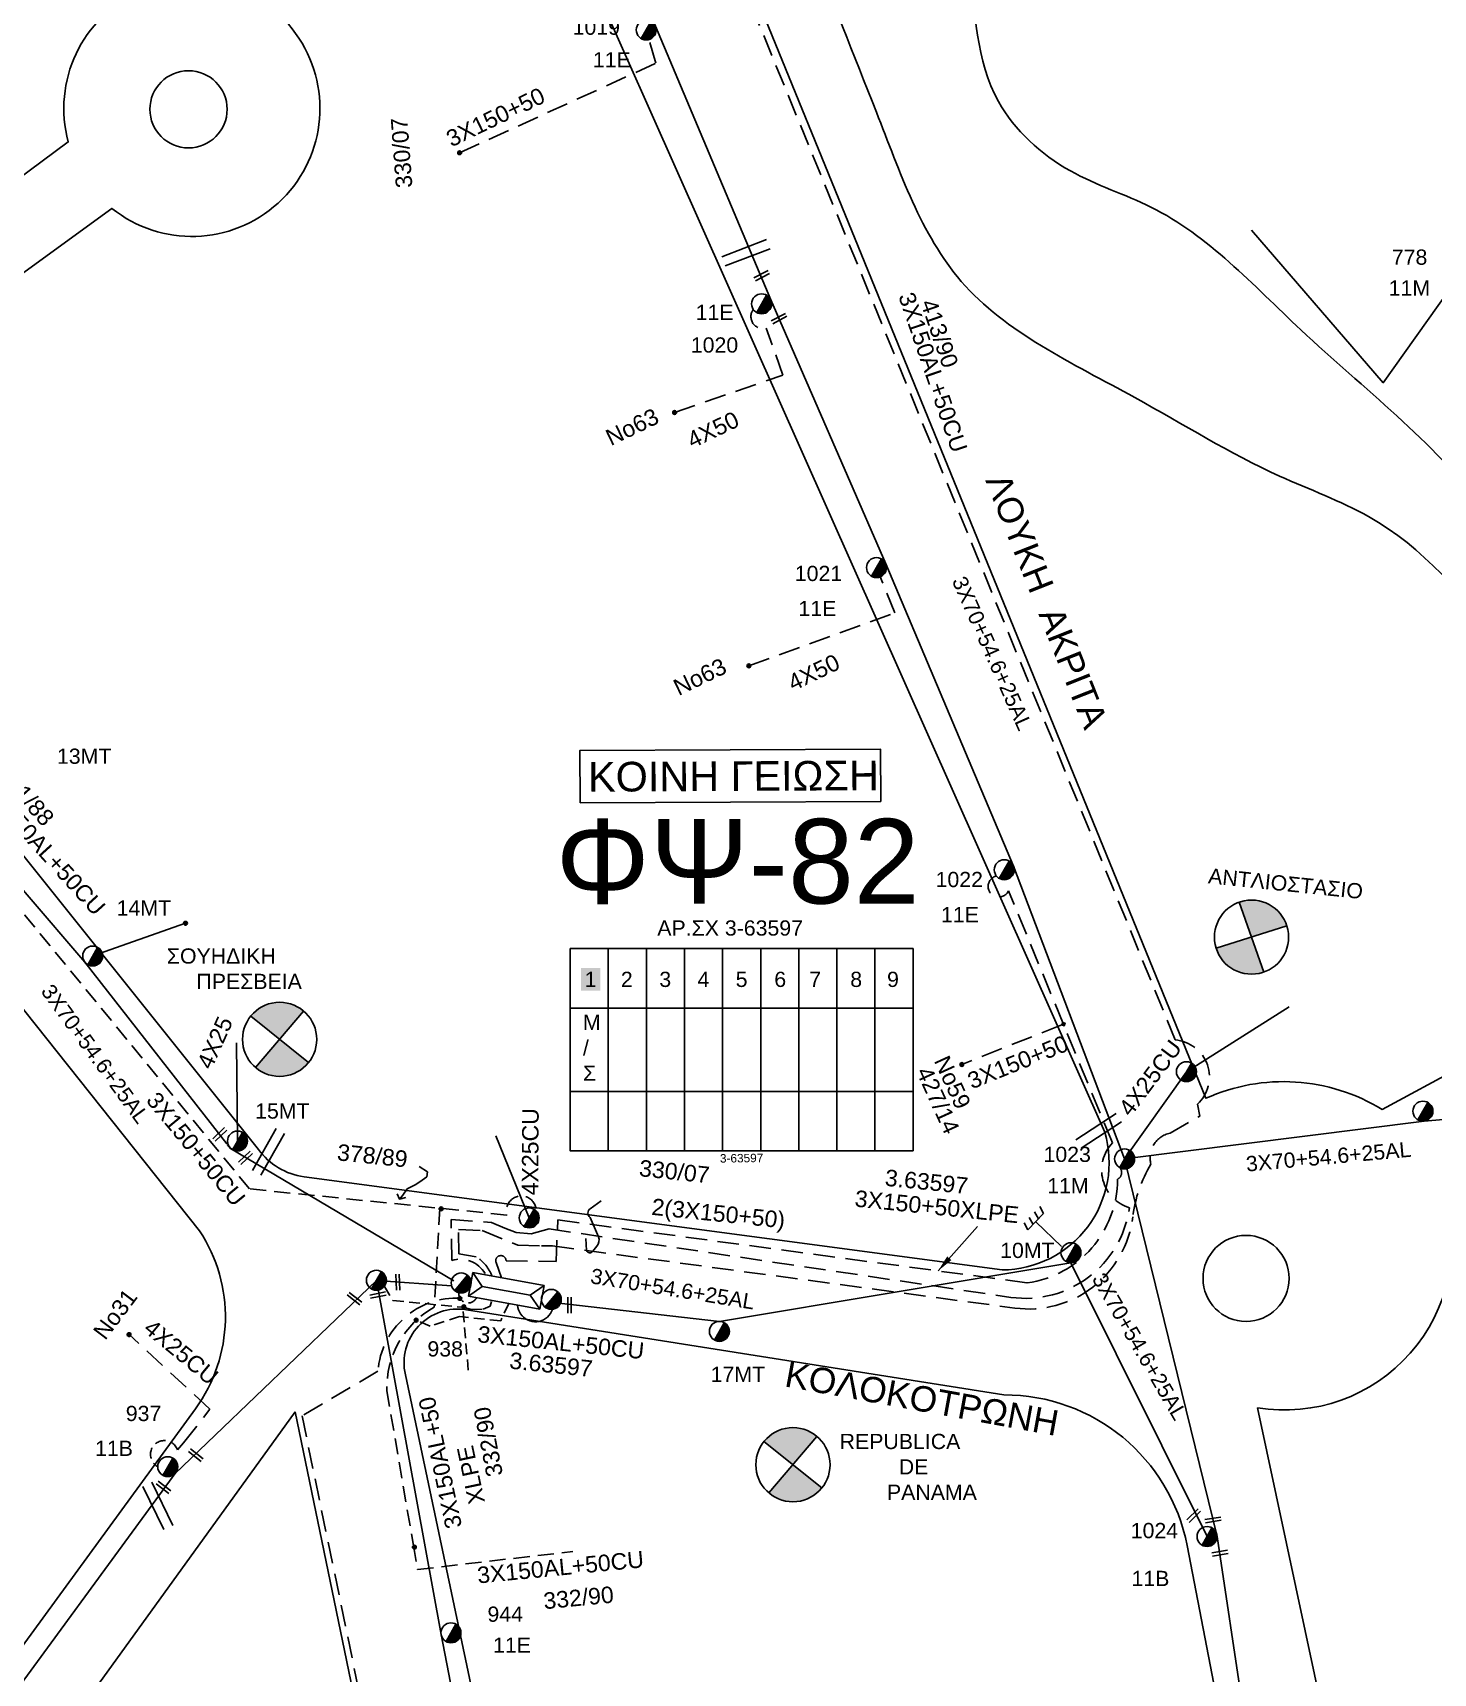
# Model space of a CAD drawing. Header units: millimetres. Extents: x 7453 to 9570, y 777 to 1872.
# Drawn here: x 8876.3 to 9041.7, y 1167.8 to 1361.7 of the extents above; entities that cross this region are included whole.
import ezdxf
from ezdxf.enums import TextEntityAlignment as Align

# ---------------------------------------------------------------- set-up
doc = ezdxf.new("R2010")
doc.units = ezdxf.units.MM
doc.linetypes.add('DASHED', pattern=[19.05, 12.7, -6.35])
for name, color, linetype in [('Άγνωστα', 7, 'Continuous'), ('Ασφαλειοκιβώτια Χ.Τ 9 αναχωρήσεων', 7, 'Continuous'), ('Γείωση', 7, 'Continuous'), ('Εναέρια παροχή ΧΤ 4x25', 7, 'SYN_LINE'), ('Επιγραφές - Σχήματα', 7, 'Continuous'), ('Καλώδια ΧΤ   3x150+50AL', 7, 'DASHED'), ('Καλώδια ΧΤ   3x150+50AL XLPE', 7, 'DASHED'), ('Καλώδια ΧΤ   3x150+50CU', 7, 'DASHED'), ('Καλώδια ΧΤ   3x150AL+50CU', 7, 'DASHED'), ('Καλώδια ΧΤ   3x150AL+50XLPE', 7, 'DASHED'), ('Καλώδια ΧΤ   4x25CU', 7, 'DASHED'), ('Μηχανική τομή', 7, 'Continuous'), ('Στύλος ΦΜ', 7, 'Continuous'), ('Στύλος ΦΜ @ 1', 7, 'Continuous'), ('Συνδέσεις', 7, 'Continuous'), ('Συνεστραμμένα ΧΤ   3x70+54.6+25 AL', 7, 'SYN_LINE'), ('Τομή', 7, 'Continuous'), ('Υποσταθμός εναέριος 2 στύλων', 7, 'Continuous'), ('Υποσταθμός πόλεως', 7, 'Continuous'), ('Υπόβαθρο ΔΕΗ', 7, 'Continuous'), ('Υπόγεια καλώδια Δικτύου ΧΤ και Παρ. ΧΤ - 3X150+70 AL', 7, 'DASHED'), ('Υπόγεια καλώδια Παροχών ΧΤ   4x25', 7, 'DASHED'), ('Υπόγεια καλώδια Παροχών ΧΤ   4x50AL', 7, 'DASHED')]:
    doc.layers.add(name, color=color, linetype=linetype)
doc.styles.get("Standard").update_dxf_attribs({"font": 'ARIAL.TTF'})
doc.linetypes.add('SYN_LINE', pattern='A,0.5,-0.0001,["/\\/\\/\\/",Standard,S=0.1,R=0,X=0,Y=-0.05],-0.25', length=0.7501)
doc.dimstyles.new('ISO-25', dxfattribs={"dimtxt": 2.5, "dimasz": 2.5, "dimexe": 1.25, "dimexo": 0.625, "dimtad": 1, "dimtxsty": 'Standard', "dimcen": 2.5, "dimadec": 0, "dimazin": 0, "dimtfac": 1, "dimtmove": 0, "dimatfit": 3, "dimfxl": 1, "dimarcsym": 0})

# ---------------------------------------------------------------- blocks, each defined once
blk = doc.blocks.new('ΥΠΑΡΧΩΝ ΤΣΙΜΕΝΤΕΝΙΟΣ ΣΤΥΛΟΣ')
at = {"layer": 'Στύλος ΦΜ'}
blk.add_hatch(color=7, dxfattribs=at).paths.add_polyline_path([(-1.29, -2.28, 0.574793), (2.62, 0, 0.268822), (1.3, 2.27)])
at = {"layer": 'Στύλος ΦΜ', "color": 7}
blk.add_line((-1.29, -2.28), (1.3, 2.27), dxfattribs=at)
blk.add_circle((0, 0), 2.62, dxfattribs=at)
at = {"layer": 'Στύλος ΦΜ', "flags": 4}
for tag, p in [('ΑΡΙΘΜΟΣ', (-4.68, 8.05)), ('ΤΥΠΟΣ', (-4.91, 3.03))]:
    blk.add_attdef(tag, p, '', height=4, dxfattribs=at)
blk = doc.blocks.new('ΥΠΟΣΤΑΘΜΟΣ ΕΝΑΕΡΙΟΣ ΕΠΙ 2 ΣΤΥΛΩΝ')
at = {"layer": 'Υποσταθμός εναέριος 2 στύλων', "linetype": 'Continuous'}
for points in [[(-11.97, -2.11, 0.574793), (-8.45, -0.07, 0.268822), (-9.64, 1.98)], [(9.68, -2.15, 0.574793), (13.19, -0.1, 0.268822), (12.01, 1.95)]]:
    blk.add_hatch(color=256, dxfattribs=at).paths.add_polyline_path(points)
for p, q in [((-11.97, -2.11), (-9.64, 1.98)), ((9.68, -2.15), (12.01, 1.95))]:
    blk.add_line(p, q, dxfattribs=at)
for centre in [(-10.81, -0.07), (10.84, -0.1)]:
    blk.add_circle(centre, 2.36, dxfattribs=at)
at = {"layer": 'Υποσταθμός πόλεως', "linetype": 'Continuous', "ltscale": 40}
blk.add_lwpolyline([(-8.57, 2.82), (8.57, 2.82), (8.57, -2.82), (-8.57, -2.82)], close=True, dxfattribs=at)
for points in [[(-5.75, 0), (-8.57, 2.82)], [(-8.57, -2.82), (-5.75, 0)], [(-5.75, 0), (5.75, 0)], [(5.75, 0), (8.57, 2.82)], [(8.57, -2.82), (5.75, 0)]]:
    blk.add_lwpolyline(points, dxfattribs=at)
at = {"layer": 'Υποσταθμός εναέριος 2 στύλων', "ltscale": 40, "flags": 1}
for tag, p in [('ΜΕΤΑΣΧΗΜΑΤΙΣΜΟΣ', (14.09, 2.51)), ('ΙΣΧΥΣ', (14.07, -0.28)), ('ΑΡΙΘΜΟΣ', (14.19, -3))]:
    blk.add_attdef(tag, p, '', height=1.8, dxfattribs=at)
blk = doc.blocks.new('ΤΟΜΗ')
at = {"layer": 'Τομή', "ltscale": 40}
for p, q in [((-5.68, 0), (5.68, 0)), ((5.68, -2.33), (-5.68, -2.33))]:
    blk.add_line(p, q, dxfattribs=at)
blk = doc.blocks.new('ΓΕΙΩΣΗ')
at = {"layer": 'Γείωση', "ltscale": 40}
for p, q in [((-2.34, 11.45), (-3, 9.45)), ((-0.34, 11.45), (-1, 9.45)), ((0, 9.45), (0, 0)), ((1.66, 11.45), (1, 9.45)), ((3.66, 11.45), (3, 9.45))]:
    blk.add_line(p, q, dxfattribs=at)
blk.add_lwpolyline([(-3, 9.45), (3, 9.45)], dxfattribs=at)
blk = doc.blocks.new('ΑΣΦΑΛΕΙΟΚΙΒΩΤΙΟ ΥΠΟΣΤΑΘΜΟΥ 9A ΑΝΑΧΩΡΗΣΕΩΝ')
at = {"layer": 'Ασφαλειοκιβώτια Χ.Τ 9 αναχωρήσεων', "ltscale": 40}
for p, q in [((0, 0), (0, 23.91)), ((4.5, 0), (4.5, 23.91)), ((9, 0), (9, 23.91)), ((13.5, 0), (13.5, 23.91)), ((18, 0), (18, 23.91)), ((22.5, 0), (22.5, 23.91)), ((27, 0), (27, 23.91)), ((31.5, 0), (31.5, 23.91)), ((36, 0), (36, 23.91)), ((0, 16.87), (40.5, 16.87)), ((0, 7.04), (40.5, 7.04))]:
    blk.add_line(p, q, dxfattribs=at)
at = {"layer": 'Ασφαλειοκιβώτια Χ.Τ 9 αναχωρήσεων'}
blk.add_lwpolyline([(40.5, 0), (40.5, 23.91), (0, 23.91), (0, 0)], close=True, dxfattribs=at)
for s, p in [('1', (1.71, 19.38)), ('2', (5.99, 19.38)), ('3', (10.53, 19.38)), ('4', (15.04, 19.38)), ('5', (19.55, 19.38)), ('6', (24.11, 19.38)), ('7', (28.24, 19.38)), ('8', (33.08, 19.38)), ('9', (37.43, 19.38))]:
    blk.add_text(s, height=1.8, dxfattribs=at).set_placement(p)
at = {"layer": 'Ασφαλειοκιβώτια Χ.Τ 9 αναχωρήσεων', "ltscale": 40}
for tag, height, rotation, p in [('ΟΝΟΜΑ', 2.5, 0.6514, (19.14, 25.35)), ('ΚΕΙΜΕΝΟ 1', 1, 90, (2.42, 3.84)), ('ΚΕΙΜΕΝΟ 2', 1, 90, (6.78, 3.84)), ('ΚΕΙΜΕΝΟ 3', 1, 90, (11.38, 3.84)), ('ΚΕΙΜΕΝΟ 4', 1, 90, (15.86, 3.84)), ('ΚΕΙΜΕΝΟ 5', 1, 90, (20.28, 3.84)), ('ΚΕΙΜΕΝΟ 6', 1, 90, (24.74, 3.84)), ('ΚΕΙΜΕΝΟ 7', 1, 90, (29.28, 3.84)), ('ΚΕΙΜΕΝΟ 8', 1, 90, (33.65, 3.84)), ('ΚΕΙΜΕΝΟ 9', 1, 90, (38.21, 3.84)), ('ΣΧ', 1, 0.6514, (20.24, -0.85))]:
    blk.add_attdef(tag, text='', height=height, rotation=rotation, dxfattribs=at).set_placement(p, align=Align.MIDDLE_CENTER)
blk = doc.blocks.new('_ΣΥΝΔΕΣΗ')
at = {"layer": 'Συνδέσεις', "linetype": 'SYN_LINE', "ltscale": 40}
blk.add_hatch(color=256, dxfattribs=at).paths.add_polyline_path([(0.5, -0.01, 1), (-0.5, -0.01, 1)])
at = {"layer": 'Συνδέσεις'}
blk.add_circle((0, -0.01), 0.5, dxfattribs=at)
blk = doc.blocks.new('ΜΗΧΑΝΙΚΗ ΤΟΜΗ')
at = {"layer": 'Μηχανική τομή', "ltscale": 40}
for p, q in [((-1.89, 0.78), (1.89, 0.78)), ((1.89, 0), (-1.89, 0))]:
    blk.add_line(p, q, dxfattribs=at)
blk = doc.blocks.new('TSONTA XT1')
at = {"ltscale": 40}
h = blk.add_hatch(color=256, dxfattribs=at)
h.dxf.hatch_style = 1
h.paths.add_polyline_path([(595.96, 2487.66), (597.07, 2488.77), (595.96, 2489.87), (594.85, 2488.77)])
blk.add_lwpolyline([(594.85, 2488.77), (595.96, 2489.87), (597.07, 2488.77), (595.96, 2487.66)], close=True, dxfattribs=at)

msp = doc.modelspace()

# ---------------------------------------------------------------- hatches: boundary and pattern name
at = {"layer": 'Ασφαλειοκιβώτια Χ.Τ 9 αναχωρήσεων'}
for color in [2, 133, 30, 62, 6, 27, 85]:
    msp.add_hatch(color=color, dxfattribs=at).paths.add_polyline_path([(8941.01, 1248.45), (8943.31, 1248.45), (8943.31, 1251.16), (8941.01, 1251.16)])
at = {"layer": 'Επιγραφές - Σχήματα'}
h = msp.add_hatch(color=1, dxfattribs=at)
h.paths.add_polyline_path([(9020.23, 1254.79), (9016.06, 1253.47, 0.42264), (9021.68, 1250.66)])
h.paths.add_polyline_path([(9024.4, 1256.12, 0.42264), (9018.78, 1258.92), (9020.23, 1254.79)])
h = msp.add_hatch(color=1, dxfattribs=at)
h.paths.add_polyline_path([(8905.43, 1242.71), (8902.6, 1239.38, 0.42264), (8908.85, 1239.98)])
h.paths.add_polyline_path([(8908.27, 1246.05, 0.42264), (8902.02, 1245.45), (8905.43, 1242.71)])
h = msp.add_hatch(color=1, dxfattribs=at)
h.paths.add_polyline_path([(8966.06, 1192.44), (8963.23, 1189.1, 0.42264), (8969.47, 1189.7)])
h.paths.add_polyline_path([(8968.89, 1195.78, 0.42264), (8962.64, 1195.18), (8966.06, 1192.44)])

# ---------------------------------------------------------------- linework, layer by layer
at = {"layer": 'Άγνωστα', "color": 2, "linetype": 'DASHED', "ltscale": 0.1}
for points in [[(8917.8, 1213.52), (8918.82, 1211.85), (8927.08, 1211.04)], [(8927.71, 1203.6), (8927.08, 1211.04), (8928.09, 1210.78), (8929.47, 1210.82), (8930.3, 1211.19), (8930.44, 1211.71)]]:
    msp.add_lwpolyline(points, dxfattribs=at)
at = {"layer": 'Άγνωστα', "color": 62, "linetype": 'DASHED', "ltscale": 0.1}
msp.add_lwpolyline([(8932.5, 1211.5), (8931.54, 1209.44), (8926.69, 1209.94), (8923.2, 1208.82), (8921.47, 1209.54)], dxfattribs=at)
at = {"layer": 'Εναέρια παροχή ΧΤ 4x25', "color": 27, "linetype": 'SYN_LINE', "ltscale": 15}
msp.add_lwpolyline([(9005.24, 1228.58), (9012.54, 1238.89), (9024.67, 1246.56)], dxfattribs=at)
at = {"layer": 'Επιγραφές - Σχήματα'}
for p, q in [((9018.78, 1258.92), (9021.68, 1250.66)), ((9016.06, 1253.47), (9024.4, 1256.12)), ((8902.02, 1245.45), (8908.85, 1239.98)), ((8902.6, 1239.38), (8908.27, 1246.05)), ((8962.64, 1195.18), (8969.47, 1189.7)), ((8963.23, 1189.1), (8968.89, 1195.78))]:
    msp.add_line(p, q, dxfattribs=at)
at = {"layer": 'Επιγραφές - Σχήματα', "color": 190}
msp.add_lwpolyline([(8940.92, 1270.65), (8976.44, 1270.83), (8976.4, 1277.01), (8940.89, 1276.83)], close=True, dxfattribs=at)
at = {"layer": 'Επιγραφές - Σχήματα', "ltscale": 20}
for points in [[(8921.9, 1227.68), (8922.9, 1227.05), (8922.8, 1226.47), (8922.27, 1226.05), (8921.53, 1225.57), (8920.48, 1225.04), (8920, 1224.31), (8919.58, 1223.83)], [(8919.33, 1224.45), (8919.58, 1223.83), (8920.34, 1224.01)]]:
    msp.add_lwpolyline(points, dxfattribs=at)
at = {"layer": 'Επιγραφές - Σχήματα'}
msp.add_lwpolyline([(8943.41, 1223.62), (8942.11, 1222.7, 0.517921), (8942.11, 1221.66), (8943.08, 1219.37, -0.293907), (8942.88, 1218.25), (8942.42, 1217.66, -0.577812), (8941.69, 1217.75), (8941.61, 1219.17)], format="xyb", dxfattribs=at)
for centre in [(9020.23, 1254.79), (8905.43, 1242.71), (8966.06, 1192.44)]:
    msp.add_circle(centre, 4.38, dxfattribs=at)
at = {"layer": 'Καλώδια ΧΤ   3x150+50AL', "color": 85, "ltscale": 0.2}
msp.add_lwpolyline([(8926.69, 1347.48), (8949.88, 1358.06), (8949.06, 1360.87)], dxfattribs=at)
at = {"layer": 'Καλώδια ΧΤ   3x150+50AL', "color": 27, "ltscale": 0.2}
msp.add_lwpolyline([(8929.7, 1215.04, 0.343136), (8925.76, 1216.59), (8925.7, 1221.42), (8930.47, 1221.05), (8932.04, 1220.39), (8933.36, 1219.89), (8935.13, 1219.71), (8937.26, 1220.31), (8991.8, 1212.22, 0.413778), (9005.8, 1222.8, -0.550789), (9003.79, 1230.48), (8991.52, 1260.27, -1.62981), (8990.11, 1262.01)], format="xyb", dxfattribs=at)
at = {"layer": 'Καλώδια ΧΤ   3x150+50AL XLPE', "color": 30, "ltscale": 0.2}
msp.add_lwpolyline([(8931.65, 1214.52), (8930.99, 1216.33, -1.202253), (8932.18, 1216.53), (8938.09, 1216.45), (8938.29, 1221.37), (8993.74, 1213.93, 0.374866), (9004.39, 1226.18, 0.508418), (9004.66, 1227.55)], format="xyb", dxfattribs=at)
at = {"layer": 'Καλώδια ΧΤ   3x150+50CU', "color": 62, "ltscale": 0.15}
msp.add_lwpolyline([(8934.18, 1220.69, 2.724962), (8932.28, 1221.95), (8901.88, 1225.04), (8867.92, 1266.42), (8866.17, 1266.69), (8859.41, 1274.35)], format="xyb", dxfattribs=at)
at = {"layer": 'Καλώδια ΧΤ   3x150AL+50CU', "color": 85, "ltscale": 0.2}
msp.add_lwpolyline([(8930.51, 1214.72, 0.167498), (8928.66, 1217), (8926.6, 1217.36), (8926.57, 1220.23), (8929.36, 1220.11), (8933.57, 1218.4), (8936.38, 1218.29), (8937.65, 1218.3), (8992.27, 1210.95, 0.418036), (9006.2, 1221.72, -0.105438), (9008.35, 1227.96, -0.435561), (9010.6, 1231.61), (9014.11, 1233.65), (9013.85, 1235.04, 0.651096), (9011.22, 1242.64), (8951.12, 1389.38)], format="xyb", dxfattribs=at)
at = {"layer": 'Καλώδια ΧΤ   3x150AL+50CU', "color": 27, "linetype": 'DASHED', "ltscale": 0.2}
msp.add_lwpolyline([(8997.81, 1244.43), (8986.01, 1239.74)], dxfattribs=at)
at = {"layer": 'Καλώδια ΧΤ   3x150AL+50CU', "color": 62, "ltscale": 0.15}
msp.add_lwpolyline([(8924.34, 1222.71), (8923.7, 1211.06, 0.280499), (8918.1, 1201.19), (8921.23, 1182.9)], format="xyb", dxfattribs=at)
msp.add_lwpolyline([(8921.23, 1182.9), (8921.72, 1180.05), (8940.07, 1182.19)], dxfattribs=at)
at = {"layer": 'Καλώδια ΧΤ   3x150AL+50XLPE', "color": 6, "linetype": 'DASHED', "ltscale": 0.2}
msp.add_lwpolyline([(8926.83, 1212.13, 0.408519), (8917.05, 1203.48), (8908.08, 1198.22), (8930.13, 1091.51), (8926.44, 1068.35), (8912.71, 1070.53)], format="xyb", dxfattribs=at)
at = {"layer": 'Καλώδια ΧΤ   4x25CU', "color": 62, "ltscale": 13}
msp.add_lwpolyline([(8934.92, 1221.61), (8930.96, 1231.31)], dxfattribs=at)
at = {"layer": 'Συνεστραμμένα ΧΤ   3x70+54.6+25 AL', "color": 85, "ltscale": 20}
msp.add_lwpolyline([(8963.44, 1330.1), (8949.82, 1362.46), (8933.76, 1395.78), (8919.34, 1426.71), (8905.35, 1455.79)], dxfattribs=at)
at = {"layer": 'Συνεστραμμένα ΧΤ   3x70+54.6+25 AL', "color": 27, "ltscale": 20}
msp.add_lwpolyline([(9005.24, 1228.59), (8992.13, 1263.17), (8977.02, 1298.92), (8963.44, 1330.1)], dxfattribs=at)
at = {"layer": 'Συνεστραμμένα ΧΤ   3x70+54.6+25 AL', "color": 4, "ltscale": 20}
msp.add_lwpolyline([(8899.19, 1230.38), (8882.43, 1251.83), (8868.76, 1267.73), (8850.08, 1290.65), (8833.59, 1313.49)], dxfattribs=at)
at = {"layer": 'Συνεστραμμένα ΧΤ   3x70+54.6+25 AL', "color": 4, "ltscale": 15}
for points in [[(8883.35, 1252.56), (8894.31, 1256.43)], [(8900.45, 1230.69), (8900.33, 1242.3)]]:
    msp.add_lwpolyline(points, dxfattribs=at)
at = {"layer": 'Συνεστραμμένα ΧΤ   3x70+54.6+25 AL', "color": 30, "ltscale": 20}
msp.add_lwpolyline([(9005.24, 1228.58), (9040.61, 1233.05), (9067.05, 1235.32), (9080.01, 1220.64), (9096.73, 1203.82), (9109.46, 1186.86), (9140.74, 1200.05)], dxfattribs=at)
at = {"layer": 'Συνεστραμμένα ΧΤ   3x70+54.6+25 AL', "color": 6, "ltscale": 20}
msp.add_lwpolyline([(8926.02, 1214.16), (8899.64, 1229.8), (8899.25, 1230.3)], dxfattribs=at)
at = {"layer": 'Συνεστραμμένα ΧΤ   3x70+54.6+25 AL', "color": 133, "ltscale": 20}
msp.add_lwpolyline([(9033.49, 1082.51), (9034, 1085.69), (9028.37, 1117.16), (9022.48, 1144.15), (9019.22, 1163.71), (9016.15, 1183.96), (9005.24, 1228.58)], dxfattribs=at)
msp.add_lwpolyline([(8933.54, 1211.31, 1.006219), (8937.75, 1211.61), (8957.37, 1209.37), (8998.9, 1216.31), (9014.98, 1183.96)], format="xyb", dxfattribs=at)
at = {"layer": 'Συνεστραμμένα ΧΤ   3x70+54.6+25 AL', "color": 2, "ltscale": 20}
for points in [[(8925.75, 1213.58), (8916.86, 1214.23), (8893.04, 1191.36)], [(8916.86, 1214.24), (8924.51, 1172.36), (8931.38, 1136.9), (8940.53, 1093.39), (8937.02, 1063.95)]]:
    msp.add_lwpolyline(points, dxfattribs=at)
at = {"layer": 'Συνεστραμμένα ΧΤ   3x70+54.6+25 AL', "color": 5, "ltscale": 20}
msp.add_lwpolyline([(8827.46, 1098.84), (8847.93, 1128.83), (8870.03, 1159.92), (8893.17, 1191.52)], dxfattribs=at)
at = {"layer": 'Υπόβαθρο ΔΕΗ'}
for points in [[(8892.77, 1479.33), (9002.9, 1231.73, -0.498389), (8990.77, 1215.46), (8908.32, 1226.47, -0.205866), (8902.92, 1229.7), (8843.86, 1303.52, -0.384999), (8844.3, 1310.9), (8885.62, 1340.91, 6.284716), (8880.47, 1348.76), (8838.5, 1317.56, -0.357908), (8832.78, 1317.83), (8803.54, 1353.82, 1.787303), (8778.72, 1358.89), (8681.52, 1239.47), (8586.77, 885.63)], [(9292.81, 994.61), (9191.36, 1077.1), (9173.99, 1102.12), (9166.18, 1120.3), (9149.44, 1148.94), (9139.87, 1163.87), (9114.61, 1197.8), (9093.43, 1221.23), (9073.13, 1242.02, 0.345717), (9054.33, 1244.51), (9035.67, 1234.42, 0.248317), (9014.83, 1235.74), (8948.39, 1398.67)], [(8836.79, 1118.56), (8895.48, 1199.04, 0.313371), (8895.96, 1220.1), (8840.45, 1289.9, 0.575862), (8826.4, 1287.83), (8764.5, 1132.42, 0.584994), (8771.79, 1119.2), (8826.59, 1113.92, 0.267675), (8836.79, 1118.56, -8.548518)], [(9043.08, 1224.35), (9054.77, 1230.89, -0.340084), (9071.14, 1228.5), (9092.76, 1205.39), (9119.86, 1170.33), (9143.35, 1134.84), (9150.54, 1121.32, -0.546387), (9135.25, 1099.79), (9038.94, 1114.93), (9020.95, 1199.16, 0.553403), (9043.08, 1224.35, -1.243994)], [(9017.82, 918.51), (9030.51, 990.21), (9032.35, 1080.51), (9012.62, 1182.88, 0.360104), (8990.99, 1200.69), (8927.49, 1210.76, 0.530419), (8920.28, 1203.06), (8943.55, 1092.72), (8923.43, 945.25, 0.353787), (8927.26, 938.91), (9017.82, 918.51)], [(8907.28, 1198.69), (8929.17, 1092.73), (8907.09, 953.93, -0.348219), (8895.9, 946.34), (8832.68, 959.1, -0.326637), (8820.25, 981.9), (8830.98, 1065.17), (8836.53, 1100.74), (8907.28, 1198.69)]]:
    msp.add_lwpolyline(points, format="xyb", dxfattribs=at)
msp.add_lwpolyline([(9020.24, 1338.33), (9035.78, 1320.31), (9057.77, 1351.24), (8941.11, 1460.49), (8920.91, 1463.85), (8920.14, 1463.05), (8945.42, 1404.21)], dxfattribs=at)
for centre, radius in [((8894.67, 1352.62), 4.56), ((9019.58, 1214.46), 5.08)]:
    msp.add_circle(centre, radius, dxfattribs=at)
for points in [[(9293.43, 995.62), (9290.71, 1000.33), (9281.76, 1009.06), (9270.11, 1026.43), (9252, 1040.48), (9228.46, 1061.42), (9199.72, 1092.98), (9190.65, 1101.13), (9182.33, 1117.67), (9149.76, 1153.35), (9141.51, 1164.42), (9136.31, 1175.55), (9126.73, 1186.58), (9119.63, 1200.25), (9094.45, 1231.45), (9061.94, 1268.94), (9034.04, 1304.5), (9023.53, 1309.28), (9006.44, 1318.56), (8985.94, 1332.29), (8975.93, 1352.29), (8968.64, 1372.81), (8964.06, 1386.96), (8949.46, 1398.81), (8937.88, 1424.76), (8930.18, 1437.92), (8926.81, 1462.87)], [(9299.59, 1005.66), (9297.04, 1007.79), (9295.15, 1016.49), (9286.23, 1020.03), (9270.04, 1040.55), (9246.7, 1059.74), (9228.12, 1077.77), (9220.7, 1090.95), (9208.78, 1098.2), (9204.22, 1105.43), (9199.31, 1121.84), (9189.36, 1131.95), (9190.63, 1129.56), (9187.75, 1128.4), (9183.87, 1129.9), (9173.9, 1143.19), (9156.42, 1161.82), (9149.61, 1175.22), (9135.24, 1190.93), (9129.53, 1202.29), (9128.53, 1202.76), (9127.5, 1201.81), (9124.55, 1203.44), (9112.24, 1225.15), (9111.66, 1225.14), (9111.17, 1223.58), (9100.6, 1234.67), (9096.88, 1240), (9093.53, 1247.84), (9085.25, 1258.12), (9077.73, 1266.92), (9056.11, 1292.86), (9047.66, 1305.52), (9026.06, 1326.55), (9008.35, 1341.06), (8998.84, 1345.33), (8990.34, 1353.55), (8987.07, 1369.98), (8983.5, 1385.34), (8974.19, 1397.16), (8966.28, 1412.88), (8952.14, 1428.76), (8942.65, 1444.48), (8937.62, 1461.07)]]:
    msp.add_spline(points, degree=3, dxfattribs=at)
at = {"layer": 'Υπόγεια καλώδια Δικτύου ΧΤ και Παρ. ΧΤ - 3X150+70 AL', "color": 6, "linetype": 'DASHED', "ltscale": 0.1}
msp.add_arc((8927.7, 1212.68), 1.12, 175.3058, 332.4214, dxfattribs=at)
at = {"layer": 'Υπόγεια καλώδια Δικτύου ΧΤ και Παρ. ΧΤ - 3X150+70 AL', "color": 2, "linetype": 'DASHED', "ltscale": 0.1}
msp.add_arc((8891.82, 1193.66), 1.64, 19.5144, 241.8831, dxfattribs=at)
at = {"layer": 'Υπόγεια καλώδια Παροχών ΧΤ   4x25', "color": 2, "ltscale": 0.2}
msp.add_lwpolyline([(8893.37, 1194.21), (8894.09, 1195.01), (8897.2, 1199.01), (8887.65, 1207.82)], dxfattribs=at)
at = {"layer": 'Υπόγεια καλώδια Παροχών ΧΤ   4x50AL', "color": 27, "linetype": 'DASHED', "ltscale": 0.2}
msp.add_lwpolyline([(8952.09, 1316.79), (8964.87, 1321.2), (8962.9, 1326.77, -0.728877), (8961.39, 1328.97, -8.971882)], format="xyb", dxfattribs=at)
msp.add_lwpolyline([(8960.86, 1286.85), (8978.11, 1293.1), (8976.38, 1297.37)], dxfattribs=at)

# ---------------------------------------------------------------- block references
at = {"layer": 'Ασφαλειοκιβώτια Χ.Τ 9 αναχωρήσεων'}
ref = msp.add_blockref('ΑΣΦΑΛΕΙΟΚΙΒΩΤΙΟ ΥΠΟΣΤΑΘΜΟΥ 9A ΑΝΑΧΩΡΗΣΕΩΝ', (8939.75, 1229.52), dxfattribs=at)
ref.add_attrib('ΣΧ', '3-63597', dxfattribs={"ltscale": 40, "height": 1, "rotation": 0.6514}).set_placement((8960, 1228.67), align=Align.MIDDLE_CENTER)
at = {"layer": 'Γείωση', "xscale": 0.449999999999866, "yscale": 0.449999999999866, "zscale": 0.449999999999866, "rotation": 46.12210519856506}
msp.add_blockref('ΓΕΙΩΣΗ', (8997.8, 1218.21), dxfattribs=at)
at = {"layer": 'Μηχανική τομή'}
for p, xscale, yscale, zscale, rotation in [((8962.29, 1333.14), 0.4999999999999117, 0.4999999999999117, 0.4999999999999117, 207.7150690430637), ((8964.33, 1328.06), 0.4999999999999117, 0.4999999999999117, 0.4999999999999117, 207.7150690430637), ((8898.51, 1231.34), 0.4999999999998256, 0.4999999999998256, 0.4999999999998256, 43.65580236208411), ((8901.54, 1228.58), 0.4999999999998256, 0.4999999999998256, 0.4999999999998256, 43.65580236208411), ((8919.2, 1214), 0.5000000000000654, 0.5000000000000654, 0.5000000000000654, 271.9561152467286), ((8914.16, 1211.92), 0.4999999999999629, 0.4999999999999629, 0.4999999999999629, 322.1321920815824), ((8917.09, 1212.3), 0.4999999999999649, 0.4999999999999649, 0.4999999999999649, 11.7496891840737), ((8939.85, 1211.31), 0.4999999999998256, 0.4999999999998256, 0.4999999999998256, 90), ((8895.41, 1193.41), 0.4999999999999629, 0.4999999999999629, 0.4999999999999629, 322.1321920815824), ((8891.6, 1189.61), 0.4999999999999629, 0.4999999999999629, 0.4999999999999629, 322.1321920815824), ((9013.53, 1186.28), 0.4999999999998256, 0.4999999999998256, 0.4999999999998256, 43.65580236208411), ((9015.72, 1185.72), 0.4999999999998223, 0.4999999999998223, 0.4999999999998223, 9.53704286447231), ((9016.54, 1181.79), 0.4999999999998784, 0.4999999999998784, 0.4999999999998784, 9.537042864471232)]:
    msp.add_blockref('ΜΗΧΑΝΙΚΗ ΤΟΜΗ', p, dxfattribs=dict(at, xscale=xscale, yscale=yscale, zscale=zscale, rotation=rotation))
at = {"layer": 'Στύλος ΦΜ @ 1', "ltscale": 40}
ref = msp.add_blockref('ΥΠΑΡΧΩΝ ΤΣΙΜΕΝΤΕΝΙΟΣ ΣΤΥΛΟΣ', (8948.73, 1362), dxfattribs=dict(at, xscale=0.4499999999998181, yscale=0.4499999999998181, zscale=0.4499999999998181))
ref.add_attrib('ΤΥΠΟΣ', '11Ε', (8942.43, 1357.57), dxfattribs={"layer": 'Στύλος ΦΜ', "height": 1.8, "flags": 4})
ref.add_attrib('ΑΡΙΘΜΟΣ', '1019', (8940.04, 1361.43), dxfattribs={"layer": 'Στύλος ΦΜ', "height": 1.8, "flags": 4})
ref = msp.add_blockref('ΥΠΑΡΧΩΝ ΤΣΙΜΕΝΤΕΝΙΟΣ ΣΤΥΛΟΣ', (9044.38, 1330.3), dxfattribs=dict(at, xscale=0.4499999999998181, yscale=0.4499999999998181, zscale=0.4499999999998181))
ref.add_attrib('ΤΥΠΟΣ', '11Μ', (9036.43, 1330.61), dxfattribs={"layer": 'Στύλος ΦΜ', "height": 1.8, "flags": 4})
ref.add_attrib('ΑΡΙΘΜΟΣ', '778', (9036.8, 1334.25), dxfattribs={"layer": 'Στύλος ΦΜ', "height": 1.8, "flags": 4})
ref = msp.add_blockref('ΥΠΑΡΧΩΝ ΤΣΙΜΕΝΤΕΝΙΟΣ ΣΤΥΛΟΣ', (8962.36, 1329.63), dxfattribs=dict(at, xscale=0.4499999999998181, yscale=0.4499999999998181, zscale=0.4499999999998181))
ref.add_attrib('ΤΥΠΟΣ', '11Ε', (8954.57, 1327.72), dxfattribs={"layer": 'Στύλος ΦΜ', "height": 1.8, "flags": 4})
ref.add_attrib('ΑΡΙΘΜΟΣ', '1020', (8954, 1323.87), dxfattribs={"layer": 'Στύλος ΦΜ', "height": 1.8, "flags": 4})
ref = msp.add_blockref('ΥΠΑΡΧΩΝ ΤΣΙΜΕΝΤΕΝΙΟΣ ΣΤΥΛΟΣ', (8975.93, 1298.46), dxfattribs=dict(at, xscale=0.4499999999998181, yscale=0.4499999999998181, zscale=0.4499999999998181))
ref.add_attrib('ΤΥΠΟΣ', '11Ε', (8966.71, 1292.73), dxfattribs={"layer": 'Στύλος ΦΜ', "height": 1.8, "flags": 4})
ref.add_attrib('ΑΡΙΘΜΟΣ', '1021', (8966.28, 1296.87), dxfattribs={"layer": 'Στύλος ΦΜ', "height": 1.8, "flags": 4})
ref = msp.add_blockref('ΥΠΑΡΧΩΝ ΤΣΙΜΕΝΤΕΝΙΟΣ ΣΤΥΛΟΣ', (8869.65, 1268.49), dxfattribs=dict(at, xscale=0.4499999999998181, yscale=0.4499999999998181, zscale=0.4499999999998181))
ref.add_attrib('ΑΡΙΘΜΟΣ', '13ΜΤ', (8879.13, 1275.27), dxfattribs={"layer": 'Στύλος ΦΜ', "height": 1.8, "flags": 4})
ref = msp.add_blockref('ΥΠΑΡΧΩΝ ΤΣΙΜΕΝΤΕΝΙΟΣ ΣΤΥΛΟΣ', (8991.02, 1262.75), dxfattribs=dict(at, xscale=0.4499999999998181, yscale=0.4499999999998181, zscale=0.4499999999998181))
ref.add_attrib('ΤΥΠΟΣ', '11Ε', (8983.55, 1256.54), dxfattribs={"layer": 'Στύλος ΦΜ', "height": 1.8, "flags": 4})
ref.add_attrib('ΑΡΙΘΜΟΣ', '1022', (8982.91, 1260.7), dxfattribs={"layer": 'Στύλος ΦΜ', "height": 1.8, "flags": 4})
ref = msp.add_blockref('ΥΠΑΡΧΩΝ ΤΣΙΜΕΝΤΕΝΙΟΣ ΣΤΥΛΟΣ', (8883.35, 1252.56), dxfattribs=dict(at, xscale=0.4499999999998181, yscale=0.4499999999998181, zscale=0.4499999999998181))
ref.add_attrib('ΑΡΙΘΜΟΣ', '14ΜΤ', (8886.18, 1257.33), dxfattribs={"layer": 'Στύλος ΦΜ', "height": 1.8, "flags": 4})
at = {"layer": 'Στύλος ΦΜ @ 1', "ltscale": 40, "xscale": 0.4499999999998181, "yscale": 0.4499999999998181, "zscale": 0.4499999999998181}
for p in [(9012.54, 1238.89), (9040.47, 1234.22), (8934.91, 1221.61)]:
    msp.add_blockref('ΥΠΑΡΧΩΝ ΤΣΙΜΕΝΤΕΝΙΟΣ ΣΤΥΛΟΣ', p, dxfattribs=at)
at = {"layer": 'Στύλος ΦΜ @ 1', "ltscale": 40}
ref = msp.add_blockref('ΥΠΑΡΧΩΝ ΤΣΙΜΕΝΤΕΝΙΟΣ ΣΤΥΛΟΣ', (8900.45, 1230.69), dxfattribs=dict(at, xscale=0.4499999999998181, yscale=0.4499999999998181, zscale=0.4499999999998181))
ref.add_attrib('ΑΡΙΘΜΟΣ', '15ΜΤ', (8902.54, 1233.34), dxfattribs={"layer": 'Στύλος ΦΜ', "height": 1.8, "flags": 4})
ref = msp.add_blockref('ΥΠΑΡΧΩΝ ΤΣΙΜΕΝΤΕΝΙΟΣ ΣΤΥΛΟΣ', (9005.24, 1228.58), dxfattribs=dict(at, xscale=0.4499999999998181, yscale=0.4499999999998181, zscale=0.4499999999998181))
ref.add_attrib('ΤΥΠΟΣ', '11Μ', (8996.1, 1224.51), dxfattribs={"layer": 'Στύλος ΦΜ', "height": 1.8, "flags": 4})
ref.add_attrib('ΑΡΙΘΜΟΣ', '1023', (8995.66, 1228.22), dxfattribs={"layer": 'Στύλος ΦΜ', "height": 1.8, "flags": 4})
ref = msp.add_blockref('ΥΠΑΡΧΩΝ ΤΣΙΜΕΝΤΕΝΙΟΣ ΣΤΥΛΟΣ', (8998.9, 1217.49), dxfattribs=dict(at, xscale=0.4499999999998181, yscale=0.4499999999998181, zscale=0.4499999999998181))
ref.add_attrib('ΑΡΙΘΜΟΣ', '10ΜΤ', (8990.54, 1216.87), dxfattribs={"layer": 'Στύλος ΦΜ', "height": 1.8, "flags": 4})
ref = msp.add_blockref('ΥΠΑΡΧΩΝ ΤΣΙΜΕΝΤΕΝΙΟΣ ΣΤΥΛΟΣ', (8916.86, 1214.24), dxfattribs=dict(at, xscale=0.4499999999998181, yscale=0.4499999999998181, zscale=0.4499999999998181))
ref.add_attrib('ΑΡΙΘΜΟΣ', '938', (8922.89, 1205.23), dxfattribs={"layer": 'Στύλος ΦΜ', "height": 1.8, "flags": 4})
ref = msp.add_blockref('ΥΠΑΡΧΩΝ ΤΣΙΜΕΝΤΕΝΙΟΣ ΣΤΥΛΟΣ', (8957.37, 1208.2), dxfattribs=dict(at, xscale=0.4499999999998181, yscale=0.4499999999998181, zscale=0.4499999999998181))
ref.add_attrib('ΑΡΙΘΜΟΣ', '17ΜΤ', (8956.34, 1202.22), dxfattribs={"layer": 'Στύλος ΦΜ', "height": 1.8, "flags": 4})
ref = msp.add_blockref('ΥΠΑΡΧΩΝ ΤΣΙΜΕΝΤΕΝΙΟΣ ΣΤΥΛΟΣ', (8892.22, 1192.21), dxfattribs=dict(at, xscale=0.4499999999998181, yscale=0.4499999999998181, zscale=0.4499999999998181))
ref.add_attrib('ΤΥΠΟΣ', '11Β', (8883.63, 1193.48), dxfattribs={"layer": 'Στύλος ΦΜ', "height": 1.8, "flags": 4})
ref.add_attrib('ΑΡΙΘΜΟΣ', '937', (8887.26, 1197.6), dxfattribs={"layer": 'Στύλος ΦΜ', "height": 1.8, "flags": 4})
ref = msp.add_blockref('ΥΠΑΡΧΩΝ ΤΣΙΜΕΝΤΕΝΙΟΣ ΣΤΥΛΟΣ', (9014.97, 1183.96), dxfattribs=dict(at, xscale=0.4499999999998181, yscale=0.4499999999998181, zscale=0.4499999999998181))
ref.add_attrib('ΤΥΠΟΣ', '11Β', (9006.05, 1178.1), dxfattribs={"layer": 'Στύλος ΦΜ', "height": 1.8, "flags": 4})
ref.add_attrib('ΑΡΙΘΜΟΣ', '1024', (9005.96, 1183.76), dxfattribs={"layer": 'Στύλος ΦΜ', "height": 1.8, "flags": 4})
ref = msp.add_blockref('ΥΠΑΡΧΩΝ ΤΣΙΜΕΝΤΕΝΙΟΣ ΣΤΥΛΟΣ', (8925.67, 1172.57), dxfattribs=dict(at, xscale=0.4499999999998181, yscale=0.4499999999998181, zscale=0.4499999999998181))
ref.add_attrib('ΤΥΠΟΣ', '11Ε', (8930.64, 1170.22), dxfattribs={"layer": 'Στύλος ΦΜ', "height": 1.8, "flags": 4})
ref.add_attrib('ΑΡΙΘΜΟΣ', '944', (8929.98, 1173.88), dxfattribs={"layer": 'Στύλος ΦΜ', "height": 1.8, "flags": 4})
at = {"layer": 'Συνδέσεις', "xscale": 0.4499999999998181, "yscale": 0.4499999999998181, "zscale": 0.4499999999998181}
for p in [(8926.69, 1347.49), (8952.09, 1316.8), (8960.86, 1286.85), (8894.31, 1256.43), (8986.01, 1239.74), (8924.5, 1222.68), (8926.72, 1212.1), (8921.55, 1209.52), (8927.19, 1211.11), (8887.65, 1207.82), (8921.35, 1182.71)]:
    msp.add_blockref('_ΣΥΝΔΕΣΗ', p, dxfattribs=at)
at = {"layer": 'Συνδέσεις', "xscale": 0.2, "yscale": 0.2, "zscale": 0.2, "rotation": 293.7256546408096}
msp.add_blockref('TSONTA XT1', (8494.37, 1153.36), dxfattribs=at)
at = {"layer": 'Τομή'}
for p, xscale, yscale, zscale, rotation in [((8960.3, 1336.21), 0.4999999999999035, 0.4999999999999035, 0.4999999999999035, 20.94551104870658), ((9002.49, 1231.41), 0.4999999999999049, 0.4999999999999049, 0.4999999999999049, 212.9392164682496), ((8903.61, 1229.7), 0.4999999999998795, 0.4999999999998795, 0.4999999999998795, 60.60771217764444), ((8890.53, 1187.32), 0.4999999999998118, 0.4999999999998118, 0.4999999999998118, 115.9717696646804)]:
    msp.add_blockref('ΤΟΜΗ', p, dxfattribs=dict(at, xscale=xscale, yscale=yscale, zscale=zscale, rotation=rotation))
at = {"layer": 'Υποσταθμός εναέριος 2 στύλων', "xscale": 0.4999999999999475, "yscale": 0.4999999999999475, "zscale": 0.4999999999999475, "rotation": 349.7467477902815}
msp.add_blockref('ΥΠΟΣΤΑΘΜΟΣ ΕΝΑΕΡΙΟΣ ΕΠΙ 2 ΣΤΥΛΩΝ', (8932.2, 1212.99), dxfattribs=at)

# ---------------------------------------------------------------- texts
at = {"layer": 'Ασφαλειοκιβώτια Χ.Τ 9 αναχωρήσεων', "insert": (8941.26, 1245.62), "char_height": 1.8, "width": 2.0273, "attachment_point": 1}
msp.add_mtext('Μ\\P/\\PΣ', dxfattribs=at)
at = {"layer": 'Εναέρια παροχή ΧΤ 4x25', "char_height": 1.8, "width": 23.5192, "attachment_point": 1}
for s, insert, rotation in [('{\\H1.083x;4X25}', (8895.59, 1239.82), 65.9006), ('{\\H1.083x;4X25CU}', (9004.38, 1234.64), 53.0601)]:
    msp.add_mtext(s, dxfattribs=dict(at, insert=insert, rotation=rotation))
at = {"layer": 'Επιγραφές - Σχήματα', "attachment_point": 1}
for s, insert, char_height, width, rotation in [('{\\H1.083x;330/07}', (8919.18, 1343.25), 1.8, 23.5192, 94.3019), ('{\\H1.083x;413/90}', (8982.96, 1330.39), 1.8, 23.5192, 288.8837), ('{\\H1.083x;No63}', (8943.71, 1314.56), 1.8, 23.5192, 25.7213), ('ΛOYKH  AKPITA', (8991.54, 1309.91), 3, 47.7578, 291.6573), ('{\\H1.083x;No63}', (8951.71, 1285.03), 1.8, 23.5192, 25.7213), ('{\\H1.083x;331/88}', (8873.39, 1275.22), 1.8, 23.5192, 312.0654), ('{\\H1.083x;No59}', (8984.45, 1241), 1.8, 23.5192, 294.5018), ('{\\H1.083x;427/14}', (8982.36, 1239.7), 1.8, 23.5192, 294.5018), ('{\\H1.083x;378/89}', (8912.35, 1230.36), 1.8, 23.5192, 354.1355), ('{\\H1.083x;330/07}', (8948.02, 1228.49), 1.8, 23.5192, 354.1355), ('{\\H1.083x;3.63597}', (8977.05, 1227.36), 1.8, 23.5192, 354.1355), ('{\\H1.083x;No31}', (8883.27, 1208.23), 1.8, 23.5192, 52.9703), ('{\\H1.083x;3.63597}', (8932.7, 1205.75), 1.8, 23.5192, 354.1355), ('KΟΛΟΚΟΤΡΩΝΗ', (8965.49, 1204.67), 3, 23.5192, 349.6369), ('{\\H1.083x;332/90}', (8929.91, 1190.87), 1.8, 23.5192, 101.0039), ('{\\H1.083x;332/90}', (8936.5, 1177.3), 1.8, 23.5192, 5.5061)]:
    msp.add_mtext(s, dxfattribs=dict(at, insert=insert, char_height=char_height, width=width, rotation=rotation))
at = {"layer": 'Επιγραφές - Σχήματα', "color": 190, "insert": (8941.85, 1275.48), "char_height": 3.5, "width": 35.1311, "attachment_point": 1, "rotation": 0.2932}
msp.add_mtext('KOINH ΓΕΙΩΣΗ', dxfattribs=at)
at = {"layer": 'Επιγραφές - Σχήματα', "attachment_point": 1}
for s, insert, char_height, width in [('ΦΨ-82', (8938.02, 1268.76), 10, 10.9441), ('ΑΡ.ΣΧ 3-63597', (8950.04, 1256.77), 1.8, 31.6479)]:
    msp.add_mtext(s, dxfattribs=dict(at, insert=insert, char_height=char_height, width=width))
at = {"layer": 'Επιγραφές - Σχήματα', "color": 1, "insert": (9015.23, 1262.95), "char_height": 1.8, "width": 23.5192, "attachment_point": 1, "rotation": 354.1355}
msp.add_mtext('ANTΛIOΣTAΣIO', dxfattribs=at)
at = {"layer": 'Επιγραφές - Σχήματα', "color": 1, "char_height": 1.8, "width": 30.0034, "attachment_point": 1}
for s, insert in [('ΣΟΥΗΔΙΚΗ \\P     ΠΡΕΣΒΕΙΑ', (8892.11, 1253.46)), ('REPUBLICA \\P          DE \\P        PANAMA', (8971.58, 1196.09))]:
    msp.add_mtext(s, dxfattribs=dict(at, insert=insert))
at = {"layer": 'Καλώδια ΧΤ   3x150+50AL', "char_height": 1.8, "width": 23.5192, "attachment_point": 1}
for s, insert, rotation in [('{\\H1.083x;3X150+50}', (8924.88, 1349.87), 25.7213), ('{\\H1.083x;2(3X150+50)}', (8949.49, 1223.92), 354.1355)]:
    msp.add_mtext(s, dxfattribs=dict(at, insert=insert, rotation=rotation))
at = {"layer": 'Καλώδια ΧΤ   3x150+50AL XLPE', "char_height": 1.8, "width": 23.5192, "attachment_point": 1}
for s, insert, rotation in [('{\\H1.083x;3X150+50}', (8986.47, 1238.6), 21.9218), ('{\\H1.083x;3X150+50XLPE}', (8973.49, 1224.9), 354.1355)]:
    msp.add_mtext(s, dxfattribs=dict(at, insert=insert, rotation=rotation))
at = {"layer": 'Καλώδια ΧΤ   3x150+50CU', "insert": (8891.07, 1236.7), "char_height": 1.8, "width": 23.5192, "attachment_point": 1, "rotation": 309.5843}
msp.add_mtext('{\\H1.083x;3X150+50CU}', dxfattribs=at)
at = {"layer": 'Καλώδια ΧΤ   3x150AL+50CU', "char_height": 1.8, "width": 23.5192, "attachment_point": 1}
for insert, rotation in [((8980.33, 1331.2), 288.8837), ((8871.72, 1273.1), 312.3346), ((8928.93, 1208.87), 354.1355), ((8928.68, 1180.34), 5.5943)]:
    msp.add_mtext('{\\H1.083x;3X150AL+50CU}', dxfattribs=dict(at, insert=insert, rotation=rotation))
at = {"layer": 'Καλώδια ΧΤ   3x150AL+50XLPE', "insert": (8925.08, 1184.73), "char_height": 1.8, "width": 23.5192, "attachment_point": 1, "rotation": 101.9706}
msp.add_mtext('{\\H1.083x;3X150AL+50\\P   XLPE}', dxfattribs=at)
at = {"layer": 'Καλώδια ΧΤ   4x25CU', "insert": (8934.03, 1224.29), "char_height": 1.8, "width": 23.5192, "attachment_point": 1, "rotation": 89.6857}
msp.add_mtext('{\\H1.083x;4X25CU}', dxfattribs=at)
at = {"layer": 'Συνεστραμμένα ΧΤ   3x70+54.6+25 AL', "char_height": 1.8, "width": 16.2172, "attachment_point": 1}
for insert, rotation in [((8986.45, 1297.64), 293.9622), ((8878.61, 1249.44), 306.1023), ((9019.49, 1228.87), 5.1724), ((8942.34, 1215.67), 350.8253), ((9002.88, 1215.33), 300.192)]:
    msp.add_mtext('3X70+54.6+25AL', dxfattribs=dict(at, insert=insert, rotation=rotation))
at = {"layer": 'Υπόγεια καλώδια Παροχών ΧΤ   4x25', "insert": (8890.46, 1209.79), "char_height": 1.8, "width": 23.5192, "attachment_point": 1, "rotation": 320.4225}
msp.add_mtext('{\\H1.083x;4X25CU}', dxfattribs=at)
at = {"layer": 'Υπόγεια καλώδια Παροχών ΧΤ   4x50AL', "linetype": 'DASHED', "insert": (8953.33, 1314.26), "char_height": 1.8, "width": 23.5192, "attachment_point": 1, "rotation": 25.7213}
msp.add_mtext('{\\H1.083x;4X50}', dxfattribs=at)
at = {"layer": 'Υπόγεια καλώδια Παροχών ΧΤ   4x50AL', "insert": (8965.23, 1285.58), "char_height": 1.8, "width": 23.5192, "attachment_point": 1, "rotation": 25.7213}
msp.add_mtext('{\\H1.083x;4X50}', dxfattribs=at)

# ---------------------------------------------------------------- leaders
at = {"layer": 'Επιγραφές - Σχήματα'}
msp.add_leader([(8983.2, 1215.34), (8987.85, 1220.59)], dimstyle='ISO-25', override={"dimasz": 2, "dimgap": 0.625, "dimtad": 0}, dxfattribs=at)

doc.saveas('drawing.dxf')
